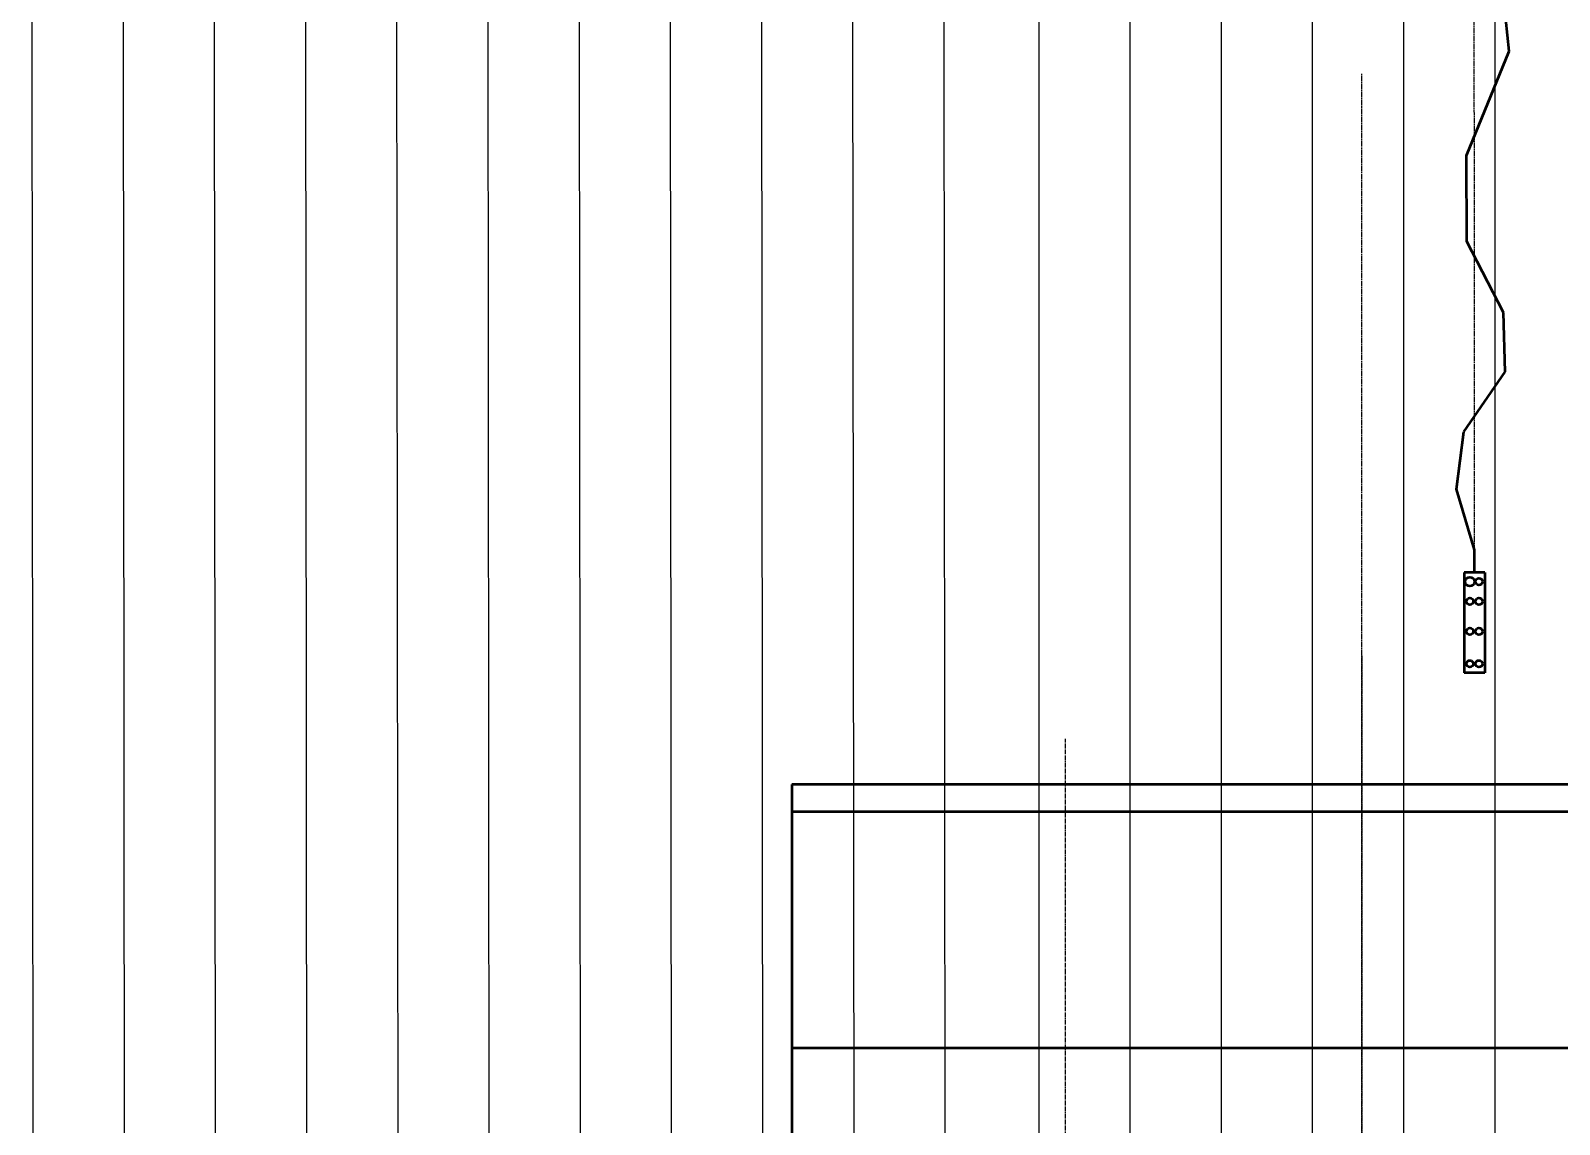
# Model space of a CAD drawing. Header units: millimetres. Extents: x -1263456 to 2767218, y -83310 to 50301.
# Drawn here: x 1099540 to 1102893, y -21365 to -18966 of the extents above; entities that cross this region are included whole.
import ezdxf

# ---------------------------------------------------------------- set-up
doc = ezdxf.new("R2010")
doc.units = ezdxf.units.MM
doc.linetypes.add('AM_DIN_G_W050', pattern=[13.75, 9.75, -1.5, 1, -1.5])
doc.linetypes.add('AM_ISO08W050', pattern=[18, 12, -1.5, 3, -1.5])
for name, color, linetype, lineweight in [('AM_0', 7, 'Continuous', 50), ('AM_7', 4, 'AM_ISO08W050', 25), ('AM_8', 1, 'Continuous', 25), ('P-AM_0', 7, 'Continuous', 50), ('P-AM_4', 3, 'Continuous', 15)]:
    doc.layers.add(name, color=color, linetype=linetype, lineweight=lineweight)
doc.layers.add('P-AM_7', color=2, linetype='AM_DIN_G_W050')

# ---------------------------------------------------------------- blocks, each defined once
blk = doc.blocks.new('HEADTFV_900_1005_320_BWZ')
at = {"layer": 'AM_7'}
blk.add_line((650, 1392.6), (650, -3145.4), dxfattribs=at)
at = {"layer": 'P-AM_0'}
for p, q in [((1900, 1110), (-600, 1110)), ((-600, 1110), (-600, -1100)), ((1900, 1110), (1900, -1100)), ((1900, 1050), (-600, 1050)), ((-600, 532.4), (1900, 532.4)), ((1900, 0), (-600, 0)), ((-200, -150), (-200, -550)), ((200, -150), (-200, -150)), ((200, -550), (200, -150)), ((1100, -550), (1100, -150)), ((1100, -150), (1500, -150)), ((1500, -150), (1500, -550)), ((-200, -550), (200, -550)), ((1500, -550), (1100, -550)), ((1980, -1100), (-680, -1100)), ((-600, -1100), (-600, -1170)), ((1900, -1170), (1900, -1100)), ((1900, -1170), (-600, -1170)), ((-600, -1170), (-600, -2000)), ((1900, -1170), (1900, -2000)), ((1900, -1930), (-600, -1930)), ((1970, -2000), (-670, -2000))]:
    blk.add_line(p, q, dxfattribs=at)
at = {"layer": 'P-AM_4'}
for p, q in [((-200, -550), (200, -150)), ((200, -550), (-200, -150)), ((1500, -550), (1100, -150)), ((1100, -550), (1500, -150))]:
    blk.add_line(p, q, dxfattribs=at)
at = {"layer": 'P-AM_7'}
for p, q in [((0, -2000), (0, 1210)), ((1300, -2000), (1300, 1210))]:
    blk.add_line(p, q, dxfattribs=at)
blk = doc.blocks.new('Bucket elevator123451')
at = {"layer": 'P-AM_0'}
blk.add_blockref('HEADTFV_900_1005_320_BWZ', (1126809.5, -20429.7), dxfattribs=at)
blk = doc.blocks.new('wew1333')
at = {"layer": 'AM_8'}
for p, q in [((347606.7, 123406.7, 0.1), (347617.2, 112150.6, 0)), ((347806.7, 123406.7, 0.1), (347817.2, 112112.9, 0)), ((348006.7, 123406.7, 0.1), (348017.2, 112062.6, 0)), ((348206.7, 123406.7, 0.1), (348217.2, 112000.7, 0)), ((348406.7, 123406.7, 0.1), (348417.2, 111928.1, 0)), ((348606.7, 123406.7, 0.1), (348617.2, 111845.4, 0)), ((348806.7, 123406.7, 0.1), (348817.2, 111753.2, 0)), ((349006.7, 123406.7, 0.1), (349017.2, 111652, 0)), ((349206.7, 123406.7, 0.1), (349217.2, 111542.2, 0)), ((349406.7, 123406.7, 0.1), (349417.2, 111423.9, 0)), ((349606.7, 123406.7, 0.1), (349617.2, 112024.7, -6.8)), ((349817.2, 123397.4, 0), (349817.2, 111991.8, -9.9)), ((350017.2, 123397.4, 0), (350017.2, 111850.4, -9.9)), ((350217.2, 123397.4, 0), (350217.2, 111709.5, -9.9)), ((350417.2, 123397.4, 0), (350417.2, 113062.5, -9.9)), ((350617.2, 123397.4, 0), (350617.2, 112950.5, -9.9)), ((350817.2, 123397.4, 0), (350817.2, 112867.4, -9.9))]:
    blk.add_line(p, q, dxfattribs=at)
blk = doc.blocks.new('A$C46F70AF8')
at = {"layer": 'AM_0'}
for p, q in [((427.3, -3081.2), (416.2, -2975.9)), ((334.2, -3310.1), (427.3, -3081.2)), ((334.7, -3498.8), (334.2, -3310.1)), ((415, -3654.4), (334.7, -3498.8)), ((418.7, -3784.9), (415, -3654.4)), ((328.3, -3916.1), (418.7, -3784.9)), ((311.9, -4042.4), (328.3, -3916.1)), ((351.3, -4175.5), (311.9, -4042.4)), ((351.3, -4224.8), (351.3, -4175.5)), ((328.8, -4224.8), (328.8, -4444.8)), ((373.8, -4224.8), (328.8, -4224.8)), ((373.8, -4224.8), (373.8, -4444.8)), ((373.8, -4444.8), (328.8, -4444.8))]:
    blk.add_line(p, q, dxfattribs=at)
for centre, radius in [((341.3, -4244.8), 10), ((361.3, -4244.8), 7.51), ((341.3, -4288.2), 7.51), ((361.3, -4288.2), 7.51), ((341.3, -4354.1), 7.51), ((361.3, -4354.1), 7.51), ((341.3, -4425.1), 7.51), ((361.3, -4425.1), 7.51)]:
    blk.add_circle(centre, radius, dxfattribs=at)
at = {"layer": 'AM_7'}
blk.add_line((351.3, -4175.5), (350.9, -2280.3), dxfattribs=at)

msp = doc.modelspace()

# ---------------------------------------------------------------- linework, layer by layer
at = {"layer": 'AM_7'}
msp.add_line((1102459.5, -30650.4, 0.1), (1102459.5, -19061, 0.1), dxfattribs=at)

# ---------------------------------------------------------------- block references
at = {"layer": 'AM_0'}
for name, p in [('wew1333', (751933.6, -139327.1, 0)), ('A$C46F70AF8', (1102355, -15929.7, 0)), ('Bucket elevator123451', (-25000, -1300, 0.1))]:
    msp.add_blockref(name, p, dxfattribs=at)

doc.saveas('drawing.dxf')
